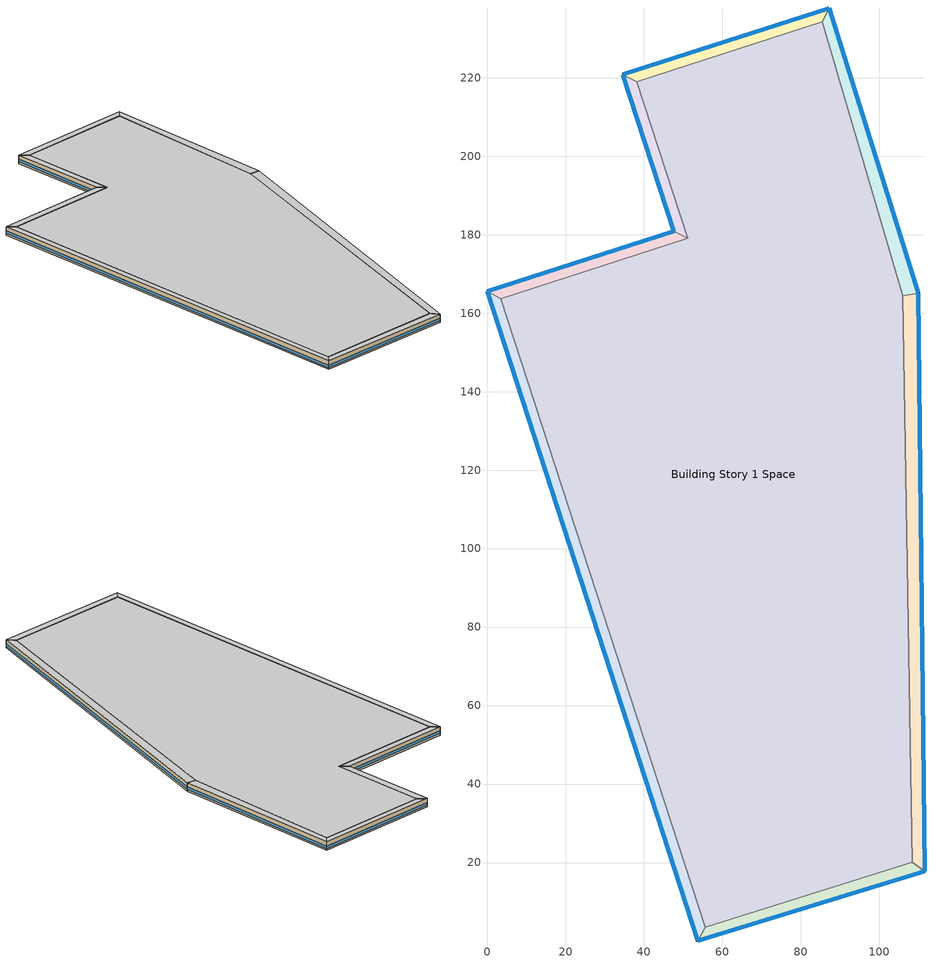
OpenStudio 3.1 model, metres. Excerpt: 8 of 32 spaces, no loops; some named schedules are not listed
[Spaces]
Building Story 1 Space
 floor ground: 105.93,164.49 108.38,20.09 55.57,3.55 3.56,163.73 51.15,179.06 38.19,218.99 85.39,234.21 z0
 wall adiabatic (Typical Interior Wall): 108.38,20.09 105.93,164.49 85.39,234.21 38.19,218.99 51.15,179.06 3.56,163.73 55.57,3.55 108.38,20.09 z0:3.6
 ceiling adiabatic (Typical Interior Floor): 85.39,234.21 38.19,218.99 51.15,179.06 3.56,163.73 55.57,3.55 108.38,20.09 105.93,164.49 z3.6
Building Story 1 Space 1
 floor ground: 109.88,165.12 111.61,17.73 108.38,20.09 105.93,164.49 z0
 wall outside: 111.61,17.73 109.88,165.12 z0:3.6
 wall adiabatic (Typical Interior Wall): 109.88,165.12 105.93,164.49 108.38,20.09 111.61,17.73 z0:3.6
 window: 111.61,17.76 109.88,165.09 z0.76:1.84
 ceiling adiabatic (Typical Interior Ceiling): 105.93,164.49 108.38,20.09 111.61,17.73 109.88,165.12 z3.6
Building Story 1 Space 2
 floor ground: 111.61,17.73 53.73,0 55.57,3.55 108.38,20.09 z0
 wall outside: 53.73,0 111.61,17.73 z0:3.6
 wall adiabatic (Typical Interior Wall): 111.61,17.73 108.38,20.09 55.57,3.55 53.73,0 z0:3.6
 window: 53.75,0.01 111.58,17.72 z0.76:1.84
 ceiling adiabatic (Typical Interior Ceiling): 108.38,20.09 55.57,3.55 53.73,0 111.61,17.73 z3.6
Building Story 1 Space 3
 floor ground: 53.73,0 0,165.55 3.56,163.73 55.57,3.55 z0
 wall outside: 0,165.55 53.73,0 z0:3.6
 wall adiabatic (Typical Interior Wall): 53.73,0 55.57,3.55 3.56,163.73 0,165.55 z0:3.6
 window: 0.01,165.52 53.72,0.02 z0.76:1.84
 ceiling adiabatic (Typical Interior Ceiling): 55.57,3.55 3.56,163.73 0,165.55 53.73,0 z3.6
Building Story 1 Space 4
 floor ground: 0,165.55 47.59,180.88 51.15,179.06 3.56,163.73 z0
 wall outside: 47.59,180.88 0,165.55 z0:3.6
 wall adiabatic (Typical Interior Wall): 0,165.55 3.56,163.73 51.15,179.06 47.59,180.88 z0:3.6
 window: 47.56,180.87 0.02,165.55 z0.76:1.84
 ceiling adiabatic (Typical Interior Ceiling): 3.56,163.73 51.15,179.06 47.59,180.88 0,165.55 z3.6
Building Story 1 Space 5
 floor ground: 47.59,180.88 34.63,220.81 38.19,218.99 51.15,179.06 z0
 wall outside: 34.63,220.81 47.59,180.88 z0:3.6
 wall adiabatic (Typical Interior Wall): 47.59,180.88 51.15,179.06 38.19,218.99 34.63,220.81 z0:3.6
 window: 34.64,220.79 47.58,180.9 z0.76:1.84
 ceiling adiabatic (Typical Interior Ceiling): 51.15,179.06 38.19,218.99 34.63,220.81 47.59,180.88 z3.6
Building Story 1 Space 6
 floor ground: 34.63,220.81 87.23,237.76 85.39,234.21 38.19,218.99 z0
 wall outside: 87.23,237.76 34.63,220.81 z0:3.6
 wall adiabatic (Typical Interior Wall): 34.63,220.81 38.19,218.99 85.39,234.21 87.23,237.76 z0:3.6
 window: 87.2,237.75 34.65,220.82 z0.76:1.84
 ceiling adiabatic (Typical Interior Ceiling): 38.19,218.99 85.39,234.21 87.23,237.76 34.63,220.81 z3.6
Building Story 1 Space 7
 floor ground: 87.23,237.76 109.88,165.12 105.93,164.49 85.39,234.21 z0
 wall outside: 109.88,165.12 87.23,237.76 z0:3.6
 wall adiabatic (Typical Interior Wall): 87.23,237.76 85.39,234.21 105.93,164.49 109.88,165.12 z0:3.6
 window: 109.87,165.14 87.24,237.73 z0.76:1.84
 ceiling adiabatic (Typical Interior Ceiling): 85.39,234.21 105.93,164.49 109.88,165.12 87.23,237.76 z3.6
shading: 109.88,165.12 111.61,17.73 53.73,0 0,165.55 47.59,180.88 34.63,220.81 87.23,237.76 z0; 109.88,165.12 111.61,17.73 53.73,0 0,165.55 47.59,180.88 34.63,220.81 87.23,237.76 z0; 109.88,165.12 111.61,17.73 53.73,0 0,165.55 47.59,180.88 34.63,220.81 87.23,237.76 z0; 109.88,165.12 111.61,17.73 53.73,0 0,165.55 47.59,180.88 34.63,220.81 87.23,237.76 z0; 109.88,165.12 111.61,17.73 53.73,0 0,165.55 47.59,180.88 34.63,220.81 87.23,237.76 z0; 109.88,165.12 111.61,17.73 53.73,0 0,165.55 47.59,180.88 34.63,220.81 87.23,237.76 z0; 109.88,165.12 111.61,17.73 53.73,0 0,165.55 47.59,180.88 34.63,220.81 87.23,237.76 z0; 109.88,165.12 111.61,17.73 53.73,0 0,165.55 47.59,180.88 34.63,220.81 87.23,237.76 z0; 109.88,165.12 111.61,17.73 53.73,0 0,165.55 47.59,180.88 34.63,220.81 87.23,237.76 z0; 109.88,165.12 111.61,17.73 53.73,0 0,165.55 47.59,180.88 34.63,220.81 87.23,237.76 z0; 109.88,165.12 111.61,17.73 53.73,0 0,165.55 47.59,180.88 34.63,220.81 87.23,237.76 z0
[Site]
Buffalo Niagara Intl Ap_NY_USA: Latitude {deg}=42.8132; Longitude {deg}=-78.8479; Time Zone {hr}=-5; Elevation {m}=215; Terrain=City
[Site:WaterMainsTemperature]
Calculation Method=Correlation; Annual Average Outdoor Air Temperature {C}=8.96667; Maximum Difference In Monthly Average Outdoor Air Temperatures {deltaC}=26.2
[SizingPeriod:DesignDay] Barometric Pressure {Pa}=98769; Sky Clearness=0; Rain Indicator=0; Snow Indicator=0; Day of Month=21; Daylight Saving Time Indicator=0; Humidity Indicating Type=Wetbulb; Dry-Bulb Temperature Range Modifier Type=DefaultMultipliers
Name | Maximum Dry-Bulb Temperature {C} | Daily Dry-Bulb Temperature Range {deltaC} | Humidity Indicating Conditions at Maximum Dry-Bulb | Wind Speed {m/s} | Wind Direction {deg} | Month | Day Type | Solar Model Indicator | ASHRAE Taub | ASHRAE Taud
Buffalo Niagara Intl Ap Ann Clg .4% Condns DB=>MWB 1 | 30.3 | 9.3 | 21.8 | 5.7 | 240 | 7 | SummerDesignDay | ASHRAETau | 0.462 | 2.001
Buffalo Niagara Intl Ap Ann Clg .4% Condns WB=>MDB 1 | 27.8 | 9.3 | 23.8 | 5.7 | 240 | 7 | SummerDesignDay | ASHRAETau | 0.462 | 2.001
Buffalo Niagara Intl Ap Ann Htg 99.6% Condns DB 1 | -16.3 | 0 | -16.3 | 5.1 | 270 | 1 | WinterDesignDay | ASHRAEClearSky
[ClimateZones]
Climate Zone Institution Name 1=ASHRAE; Climate Zone Document Name 1=ANSI/ASHRAE Standard 169; Climate Zone Document Year 1=2006; Climate Zone Value 1=6A
[Site:GroundTemperature:FCfactorMethod]
January Ground Temperature {C}=7.4; February Ground Temperature {C}=-0; March Ground Temperature {C}=-7.6; April Ground Temperature {C}=-12.6; May Ground Temperature {C}=-7.7; June Ground Temperature {C}=0.3; July Ground Temperature {C}=7; August Ground Temperature {C}=14.2; September Ground Temperature {C}=19.2; October Ground Temperature {C}=20.9; November Ground Temperature {C}=20; December Ground Temperature {C}=15.4
[Building]
Mixed_use 1: Nominal Floor to Floor Height {m}=3.6; Default Construction Set=Res 90.1-2013 - Office - ASHRAE 169-2013-6A; Standards Number of Stories=4; Standards Number of Above Ground Stories=4; Standards Building Type=Office
[DefaultConstructionSet]
Res 90.1-2013 - Office - ASHRAE 169-2013-6A: Default Exterior Surface Constructions=Default Surface Constructions 1; Default Interior Surface Constructions=Default Surface Constructions 2; Default Ground Contact Surface Constructions=Default Surface Constructions 3; Default Exterior SubSurface Constructions=Default Sub Surface Constructions 1; Default Interior SubSurface Constructions=Default Sub Surface Constructions 2; Interior Partition Construction=Typical Interior Partition
[DefaultSurfaceConstructions]
Name | Floor Construction | Wall Construction | Roof Ceiling Construction
Default Surface Constructions 1 | Typical Insulated Exterior Mass Floor R-19.61 | Typical Insulated Exterior Mass Wall R-12.5 | Typical IEAD Roof R-31.25
Default Surface Constructions 2 | Typical Interior Floor | Typical Interior Wall | Typical Interior Ceiling
Default Surface Constructions 3 | Typical Insulated Carpeted 8in Slab Floor | Typical Insulated Basement Mass Wall
[Construction]
Typical Insulated Exterior Mass Floor R-19.61: Typical Insulation R-17.04, 4 in. Normalweight Concrete Floor, Typical Carpet Pad
Typical Insulated Exterior Mass Wall R-12.5: 1IN Stucco, 8IN CONCRETE HW RefBldg, Typical Insulation R-10.11, 1/2IN Gypsum
Typical IEAD Roof R-31.25: Roof Membrane, Typical Insulation R-30.13, Metal Roof Surface
Typical Interior Floor: 100mm Normalweight concrete floor, CP02 CARPET PAD
Typical Interior Wall: G01 13mm gypsum board, G01 13mm gypsum board
Typical Interior Ceiling: CP02 CARPET PAD, 100mm Normalweight concrete floor
Typical Insulated Carpeted 8in Slab Floor: 8 in. Normalweight Concrete Floor, Typical Carpet Pad
Typical Insulated Basement Mass Wall: 8 in. Concrete Block Basement Wall
U 0.48 SHGC 0.40 Dbl Ref-D Clr 6mm/13mm: REF D CLEAR 6MM, AIR 13MM, CLEAR 6MM
Typical Insulated Metal Door R-2.0: F08 Metal surface, Typical Insulation R-1.15
U 0.44 SHGC 0.26 Dbl Ref-B-H Clr 6mm/13mm Air: REF B CLEAR HI 6MM, AIR 13MM, CLEAR 6MM
Typical Overhead Door R-2.0: Typical Insulation R-1.15 1
Window_U_0.50_SHGC_0.40_Skylight_Frame_Width_0.430_in: Glass_2052_LayerAvg, Gap_1_W_0_0038, Glass_2027F_LayerAvg
Typical Interior Window: Clear 3mm
Typical Interior Door; Typical Interior Partition: G05 25mm wood
InteriorFurnishings 1: Std Wood 6inch 1
[Material:NoMass] Roughness=Smooth; Thermal Absorptance=0.9; Solar Absorptance=0.7
Name | Thermal Resistance {m2-K/W} | Visible Absorptance
Typical Insulation R-17.04 | 3.00072 | 0.7
Typical Carpet Pad; CP02 CARPET PAD | 0.21648 | 0.8
Typical Insulation R-10.11 | 1.78074 | 0.7
Typical Insulation R-30.13 | 5.30668 | 0.7
Typical Insulation R-1.15 | 0.202509 | 0.7
Typical Insulation R-1.15 1 | 0.202527 | 0.7
[Material] Thermal Absorptance=0.9
Name | Roughness | Thickness {m} | Conductivity {W/m-K} | Density {kg/m3} | Specific Heat {J/kg-K} | Solar Absorptance | Visible Absorptance
4 in. Normalweight Concrete Floor | MediumRough | 0.1016 | 2.31 | 2322 | 832 | 0.7 | 0.7
1IN Stucco | Smooth | 0.0253 | 0.6918 | 1858 | 837 | 0.7 | 0.92
8IN CONCRETE HW RefBldg | Rough | 0.2032 | 1.311 | 2240 | 836.8 | 0.7 | 0.7
1/2IN Gypsum | Smooth | 0.0127 | 0.16 | 784.9 | 830 | 0.4 | 0.4
Roof Membrane | VeryRough | 0.0095 | 0.16 | 1121.29 | 1460 | 0.7 | 0.7
Metal Roof Surface; F08 Metal surface | Smooth | 0.0008 | 45.28 | 7824 | 500 | 0.7 | 0.7
100mm Normalweight concrete floor | MediumRough | 0.1016 | 2.31045 | 2322 | 832.557 | 0.7 | 0.7
G01 13mm gypsum board | Smooth | 0.0127 | 0.160031 | 800.001 | 1090.73 | 0.7 | 0.5
8 in. Normalweight Concrete Floor | MediumRough | 0.2032 | 2.31 | 2322 | 832 | 0.7 | 0.7
8 in. Concrete Block Basement Wall | MediumRough | 0.2032 | 1.326 | 1842 | 912 | 0.7 | 0.7
G05 25mm wood | MediumSmooth | 0.0254 | 0.15 | 608 | 1630 | 0.5 | 0.5
Std Wood 6inch 1 | MediumSmooth | 0.15 | 0.12 | 540 | 1210 | 0.7 | 0.7
[DefaultSubSurfaceConstructions]
Name | Fixed Window Construction | Operable Window Construction | Door Construction | Glass Door Construction | Overhead Door Construction | Skylight Construction | Tubular Daylight Dome Construction | Tubular Daylight Diffuser Construction
Default Sub Surface Constructions 1 | U 0.48 SHGC 0.40 Dbl Ref-D Clr 6mm/13mm | U 0.48 SHGC 0.40 Dbl Ref-D Clr 6mm/13mm | Typical Insulated Metal Door R-2.0 | U 0.44 SHGC 0.26 Dbl Ref-B-H Clr 6mm/13mm Air | Typical Overhead Door R-2.0 | Window_U_0.50_SHGC_0.40_Skylight_Frame_Width_0.430_in | Typical Interior Window | Typical Interior Window
Default Sub Surface Constructions 2 | Typical Interior Window | Typical Interior Window | Typical Interior Door
[WindowMaterial:Glazing] Optical Data Type=SpectralAverage; Infrared Transmittance at Normal Incidence=0; Dirt Correction Factor for Solar and Visible Transmittance=1; Solar Diffusing=No
Name | Thickness {m} | Solar Transmittance at Normal Incidence | Front Side Solar Reflectance at Normal Incidence | Back Side Solar Reflectance at Normal Incidence | Visible Transmittance at Normal Incidence | Front Side Visible Reflectance at Normal Incidence | Back Side Visible Reflectance at Normal Incidence | Front Side Infrared Hemispherical Emissivity | Back Side Infrared Hemispherical Emissivity | Conductivity {W/m-K}
REF D CLEAR 6MM | 0.006 | 0.429 | 0.308 | 0.379 | 0.334 | 0.453 | 0.505 | 0.84 | 0.82 | 0.9
CLEAR 6MM | 0.006 | 0.775 | 0.071 | 0.071 | 0.881 | 0.08 | 0.08 | 0.84 | 0.84 | 0.9
REF B CLEAR HI 6MM | 0.006 | 0.24 | 0.16 | 0.32 | 0.3 | 0.16 | 0.29 | 0.84 | 0.6 | 0.9
Glass_2052_LayerAvg | 0.00837 | 0.507767 | 0.054228 | 0.0544931 | 0.586833 | 0.05805 | 0.058397 | 0.84 | 0.84 | 1
Glass_2027F_LayerAvg | 0.004 | 0.369744 | 0.470069 | 0.340935 | 0.765222 | 0.0546 | 0.073741 | 0.03675 | 0.84 | 1
Clear 3mm | 0.003 | 0.837 | 0.075 | 0.075 | 0.898 | 0.081 | 0.081 | 0.84 | 0.84 | 0.9
[WindowMaterial:Gas] Gas Type=Air
Name | Thickness {m}
AIR 13MM | 0.0127
Gap_1_W_0_0038 | 0.0038
[People:Definition]
Office WholeBuilding - Lg Office People Definition: Number of People Calculation Method=People/Area; People per Space Floor Area {person/m2}=0.0538196; Fraction Radiant=0.3
[Lights:Definition] Design Level Calculation Method=Watts/Area; Watts per Space Floor Area {W/m2}=8.82641; Fraction Radiant=0.7; Fraction Visible=0.2; Return Air Fraction=0
Office OfficeLarge Data Center Lights Definition; Office OfficeLarge Main Data Center Lights Definition; Office WholeBuilding - Lg Office Lights Definition
[ElectricEquipment:Definition] Design Level Calculation Method=Watts/Area
Name | Watts per Space Floor Area {W/m2} | Fraction Latent | Fraction Radiant | Fraction Lost
Office OfficeLarge Data Center Elec Equip Definition | 215.278 | 0 | 0.5 | 0
Office OfficeLarge Main Data Center Elec Equip Definition | 484.376 | 0 | 0.5 | 0
Office WholeBuilding - Lg Office Elec Equip Definition | 8.07007 | 0 | 0.5 | 0
Elevator Lift Motor 1 - pre-normalized value was 16055 W. | 0.919002 | 0 | 0 | 1
Elevator Lights 1 - pre-normalized value was 32 W. | 0.00185166 |  | 0.5
Elevator Fan 1 - pre-normalized value was 31 W. | 0.00177204 |  | 0.5
[DesignSpecification:OutdoorAir]
Blended OA: Outdoor Air Method=Sum; Outdoor Air Flow per Floor Area {m3/s-m2}=0.000409087
[DefaultScheduleSet]
Story Ground Blended Space Type Schedule Set
[SpaceInfiltration:DesignFlowRate] Space or SpaceType=Story Ground Blended Space Type; Schedule=Always On Discrete; Design Flow Rate Calculation Method=Flow/ExteriorArea; Constant Term Coefficient=0; Temperature Term Coefficient=0; Velocity Term Coefficient=0.224; Velocity Squared Term Coefficient=0
Name | Flow per Exterior Surface Area {m3/s-m2}
Office WholeBuilding - Lg Office A  - Story Ground Infiltration; Office WholeBuilding - Lg Office C  - Story Ground Infiltration | 0.000157058
Office WholeBuilding - Lg Office A end_a - Story Ground Infiltration; Office WholeBuilding - Lg Office C end_a - Story Ground Infiltration | 9.65194e-06
Office WholeBuilding - Lg Office B end_a - Story Ground Infiltration | 0.000104263
[ElectricEquipment] Space or SpaceType=Story Ground Blended Space Type
Name | Electric Equipment Definition | Schedule | Multiplier
35 Elevator Lift Motors | Elevator Lift Motor 1 - pre-normalized value was 16055 W. | Elevator Schedule 1 | 35
35 Elevator Fans | Elevator Fan 1 - pre-normalized value was 31 W. | Elevator Schedule 3 | 35
35 Elevator Lights | Elevator Lights 1 - pre-normalized value was 32 W. | Elevator Schedule 2 | 35
Office WholeBuilding - Lg Office Elec Equip 1 | Office WholeBuilding - Lg Office Elec Equip Definition | OfficeLarge BLDG_EQUIP_SCH | 0.9474
Office OfficeLarge Main Data Center Elec Equip 1 | Office OfficeLarge Main Data Center Elec Equip Definition | DataCenter_EQUIP_SCH | 0.0338
Office OfficeLarge Data Center Elec Equip 1 | Office OfficeLarge Data Center Elec Equip Definition | DataCenter_EQUIP_SCH | 0.0188
[Exterior:Lights:Definition]
Name | Design Level {W}
Parking Areas and Drives Def (W/ft^2) | 0.1
Building Facades Def (W/ft^2) | 0.15
Main Entries Def (W/ft) | 30
Other Doors Def (W/ft) | 20
[Exterior:Lights] Control Option=AstronomicalClock
Name | Exterior Lights Definition | Schedule | Multiplier
Parking Areas and Drives | Parking Areas and Drives Def (W/ft^2) | Schedule Ruleset 2 | 1.76885e+06
Building Facades | Building Facades Def (W/ft^2) | Schedule Ruleset 1 | 17703.4
Main Entries | Main Entries Def (W/ft) | Schedule Ruleset 2 | 75.2184
Other Doors | Other Doors Def (W/ft) | Schedule Ruleset 2 | 225.6552
[EnergyManagementSystem:Sensor]
Mains_Water_Temp_Sen: Output Variable or Output Meter Index Key=Environment; Output Variable or Output Meter=Site Mains Water Temperature
[EnergyManagementSystem:Actuator]
Mains_Water_Temp_Act: Actuated Component=Mains Water Temperature; Actuated Component Type=Schedule:Constant; Actuated Component Control Type=Schedule Value
[EnergyManagementSystem:Program]
Mains_Water_Prg: SET Mains_Water_Temp_Act = Mains_Water_Temp_Sen
[EnergyManagementSystem:ProgramCallingManager]
Mains_Water_Prg_Mgr: BeginTimestepBeforePredictor; Mains_Water_Prg
[ThermostatSetpoint:DualSetpoint] Heating Setpoint Temperature Schedule=OfficeLarge HTGSETP_SCH_YES_OPTIMUM; Cooling Setpoint Temperature Schedule=OfficeLarge CLGSETP_SCH_NO_SETBACK
Story Ground Blended Space Type Thermostat; Story Ground Blended Space Type Thermostat 1; Story Ground Blended Space Type Thermostat 2; Story Ground Blended Space Type Thermostat 3; Story Ground Blended Space Type Thermostat 4; Story Ground Blended Space Type Thermostat 5; Story Ground Blended Space Type Thermostat 6; Story Ground Blended Space Type Thermostat 7
[InternalMass:Definition]
Internal Mass Definition 2: Construction=InteriorFurnishings 1; Design Level Calculation Method=SurfaceArea/Area; Surface Area per Space Floor Area=2
[InternalMass] Internal Mass Definition=Internal Mass Definition 2; Space or SpaceType=Story Ground Blended Space Type
Name | Multiplier
Office OfficeLarge Main Data Center B  - Story Ground Mass | 0.0309361
Office OfficeLarge Data Center B  - Story Ground Mass | 0.0172071
Office OfficeLarge Data Center A  - Story Ground Mass; Office OfficeLarge Data Center C  - Story Ground Mass | 0.000796458
Office WholeBuilding - Lg Office A  - Story Ground Mass; Office WholeBuilding - Lg Office C  - Story Ground Mass | 0.0389399
Office WholeBuilding - Lg Office B end_a - Story Ground Mass | 0.0258501
Office OfficeLarge Main Data Center A  - Story Ground Mass; Office OfficeLarge Main Data Center C  - Story Ground Mass | 0.00143193
Office WholeBuilding - Lg Office C end_a - Story Ground Mass; Office WholeBuilding - Lg Office A end_a - Story Ground Mass | 0.00119652
Office WholeBuilding - Lg Office B  - Story Ground Mass | 0.841277
[People]
Office WholeBuilding - Lg Office People 1: People Definition=Office WholeBuilding - Lg Office People Definition; Space or SpaceType=Story Ground Blended Space Type; Number of People Schedule=OfficeLarge BLDG_OCC_SCH; Activity Level Schedule=OfficeLarge ACTIVITY_SCH; Work Efficiency Schedule=Work Efficiency Schedule; Clothing Insulation Schedule=Clothing Schedule; Air Velocity Schedule=Air Velocity Schedule; Multiplier=0.9474
[Lights] Space or SpaceType=Story Ground Blended Space Type; Schedule=OfficeLarge BLDG_LIGHT_SCH_2013; Fraction Replaceable=1
Name | Lights Definition | Multiplier
Office WholeBuilding - Lg Office Lights 1 | Office WholeBuilding - Lg Office Lights Definition | 0.9474
Office OfficeLarge Main Data Center Lights 1 | Office OfficeLarge Main Data Center Lights Definition | 0.0338
Office OfficeLarge Data Center Lights 1 | Office OfficeLarge Data Center Lights Definition | 0.0188
[SpaceType]
Story Ground Blended Space Type: Default Schedule Set=Story Ground Blended Space Type Schedule Set; Design Specification Outdoor Air Object=Blended OA; Standards Building Type=Office; Standards Space Type=WholeBuilding - Lg Office
[Space] Space Type=Story Ground Blended Space Type; Building Story=Building Story 1
Name | Thermal Zone
Building Story 1 Space | Building Story 1 ThermalZone
Building Story 1 Space 1 | Building Story 1 ThermalZone 1
Building Story 1 Space 2 | Building Story 1 ThermalZone 2
Building Story 1 Space 3 | Building Story 1 ThermalZone 3
Building Story 1 Space 4 | Building Story 1 ThermalZone 4
Building Story 1 Space 5 | Building Story 1 ThermalZone 5
Building Story 1 Space 6 | Building Story 1 ThermalZone 6
Building Story 1 Space 7 | Building Story 1 ThermalZone 7
[BuildingStory]
Building Story 1: Nominal Z Coordinate {m}=3.6; Nominal Floor to Floor Height {m}=3.6
[ThermalZone] Use Ideal Air Loads=No
Name | Thermostat | Primary Daylighting Control | Fraction of Zone Controlled by Primary Daylighting Control | Secondary Daylighting Control | Fraction of Zone Controlled by Secondary Daylighting Control
Building Story 1 ThermalZone | Story Ground Blended Space Type Thermostat
Building Story 1 ThermalZone 1 | Story Ground Blended Space Type Thermostat 1 | Building Story 1 Space 1 Daylt Sensor 1 | 0.352 | Building Story 1 Space 1 Daylt Sensor 2 | 0.15
Building Story 1 ThermalZone 2 | Story Ground Blended Space Type Thermostat 2 | Building Story 1 Space 2 Daylt Sensor 1 | 0.421 | Building Story 1 Space 2 Daylt Sensor 2 | 0.122
Building Story 1 ThermalZone 3 | Story Ground Blended Space Type Thermostat 3 | Building Story 1 Space 3 Daylt Sensor 1 | 0.444 | Building Story 1 Space 3 Daylt Sensor 2 | 0.111
Building Story 1 ThermalZone 4 | Story Ground Blended Space Type Thermostat 4 | Building Story 1 Space 4 Daylt Sensor 1 | 0.441 | Building Story 1 Space 4 Daylt Sensor 2 | 0.108
Building Story 1 ThermalZone 5 | Story Ground Blended Space Type Thermostat 5 | Building Story 1 Space 5 Daylt Sensor 1 | 0.441 | Building Story 1 Space 5 Daylt Sensor 2 | 0.107
Building Story 1 ThermalZone 6 | Story Ground Blended Space Type Thermostat 6 | Building Story 1 Space 6 Daylt Sensor 1 | 0.453 | Building Story 1 Space 6 Daylt Sensor 2 | 0.107
Building Story 1 ThermalZone 7 | Story Ground Blended Space Type Thermostat 7 | Building Story 1 Space 7 Daylt Sensor 1 | 0.374 | Building Story 1 Space 7 Daylt Sensor 2 | 0.141
[Daylighting:Control] Position Z-Coordinate {m}=0.762; Illuminance Setpoint {lux}=375; Lighting Control Type=Stepped; Minimum Input Power Fraction for Continuous Dimming Control=0.3; Minimum Light Output Fraction for Continuous Dimming Control=0.2; Number of Stepped Control Steps=3; Probability Lighting will be Reset When Needed in Manual Stepped Control=1; Maximum Allowable Discomfort Glare Index=22
Name | Space | Position X-Coordinate {m} | Position Y-Coordinate {m}
Building Story 1 Space 1 Daylt Sensor 1 | Building Story 1 Space 1 | 109.528 | 91.4088
Building Story 1 Space 1 Daylt Sensor 2 | Building Story 1 Space 1 | 108.294 | 91.3944
Building Story 1 Space 2 Daylt Sensor 1 | Building Story 1 Space 2 | 82.3105 | 10.0284
Building Story 1 Space 2 Daylt Sensor 2 | Building Story 1 Space 2 | 81.9488 | 11.209
Building Story 1 Space 3 Daylt Sensor 1 | Building Story 1 Space 3 | 28.0201 | 83.1487
Building Story 1 Space 3 Daylt Sensor 2 | Building Story 1 Space 3 | 29.1942 | 83.5297
Building Story 1 Space 4 Daylt Sensor 1 | Building Story 1 Space 4 | 24.1676 | 172.055
Building Story 1 Space 4 Daylt Sensor 2 | Building Story 1 Space 4 | 24.5463 | 170.88
Building Story 1 Space 5 Daylt Sensor 1 | Building Story 1 Space 5 | 42.2667 | 201.22
Building Story 1 Space 5 Daylt Sensor 2 | Building Story 1 Space 5 | 43.4414 | 201.602
Building Story 1 Space 6 Daylt Sensor 1 | Building Story 1 Space 6 | 61.3019 | 228.126
Building Story 1 Space 6 Daylt Sensor 2 | Building Story 1 Space 6 | 61.6806 | 226.951
Building Story 1 Space 7 Daylt Sensor 1 | Building Story 1 Space 7 | 97.394 | 201.074
Building Story 1 Space 7 Daylt Sensor 2 | Building Story 1 Space 7 | 96.2153 | 200.707
[AvailabilityManager:NightCycle] Applicability Schedule=Always On Discrete; Control Type=CycleOnAny; Thermostat Tolerance {deltaC}=1; Cycling Run Time {s}=1800
Availability Manager Night Cycle 1; Availability Manager Night Cycle 2; Availability Manager Night Cycle 3; Availability Manager Night Cycle 4
[Schedule:Ruleset]
Name | Default Day Schedule | Summer Design Day Schedule | Winter Design Day Schedule
Schedule Ruleset 1 | Schedule Day 52
Schedule Ruleset 2 | Schedule Day 53
OfficeLarge HTGSETP_SCH_YES_OPTIMUM | OfficeLarge HTGSETP_SCH_YES_OPTIMUM Default | OfficeLarge HTGSETP_SCH_YES_OPTIMUM Summer Design Day | OfficeLarge HTGSETP_SCH_YES_OPTIMUM Winter Design Day
OfficeLarge CLGSETP_SCH_NO_SETBACK | OfficeLarge CLGSETP_SCH_NO_SETBACK Default | OfficeLarge CLGSETP_SCH_NO_SETBACK Summer Design Day | OfficeLarge CLGSETP_SCH_NO_SETBACK Winter Design Day
